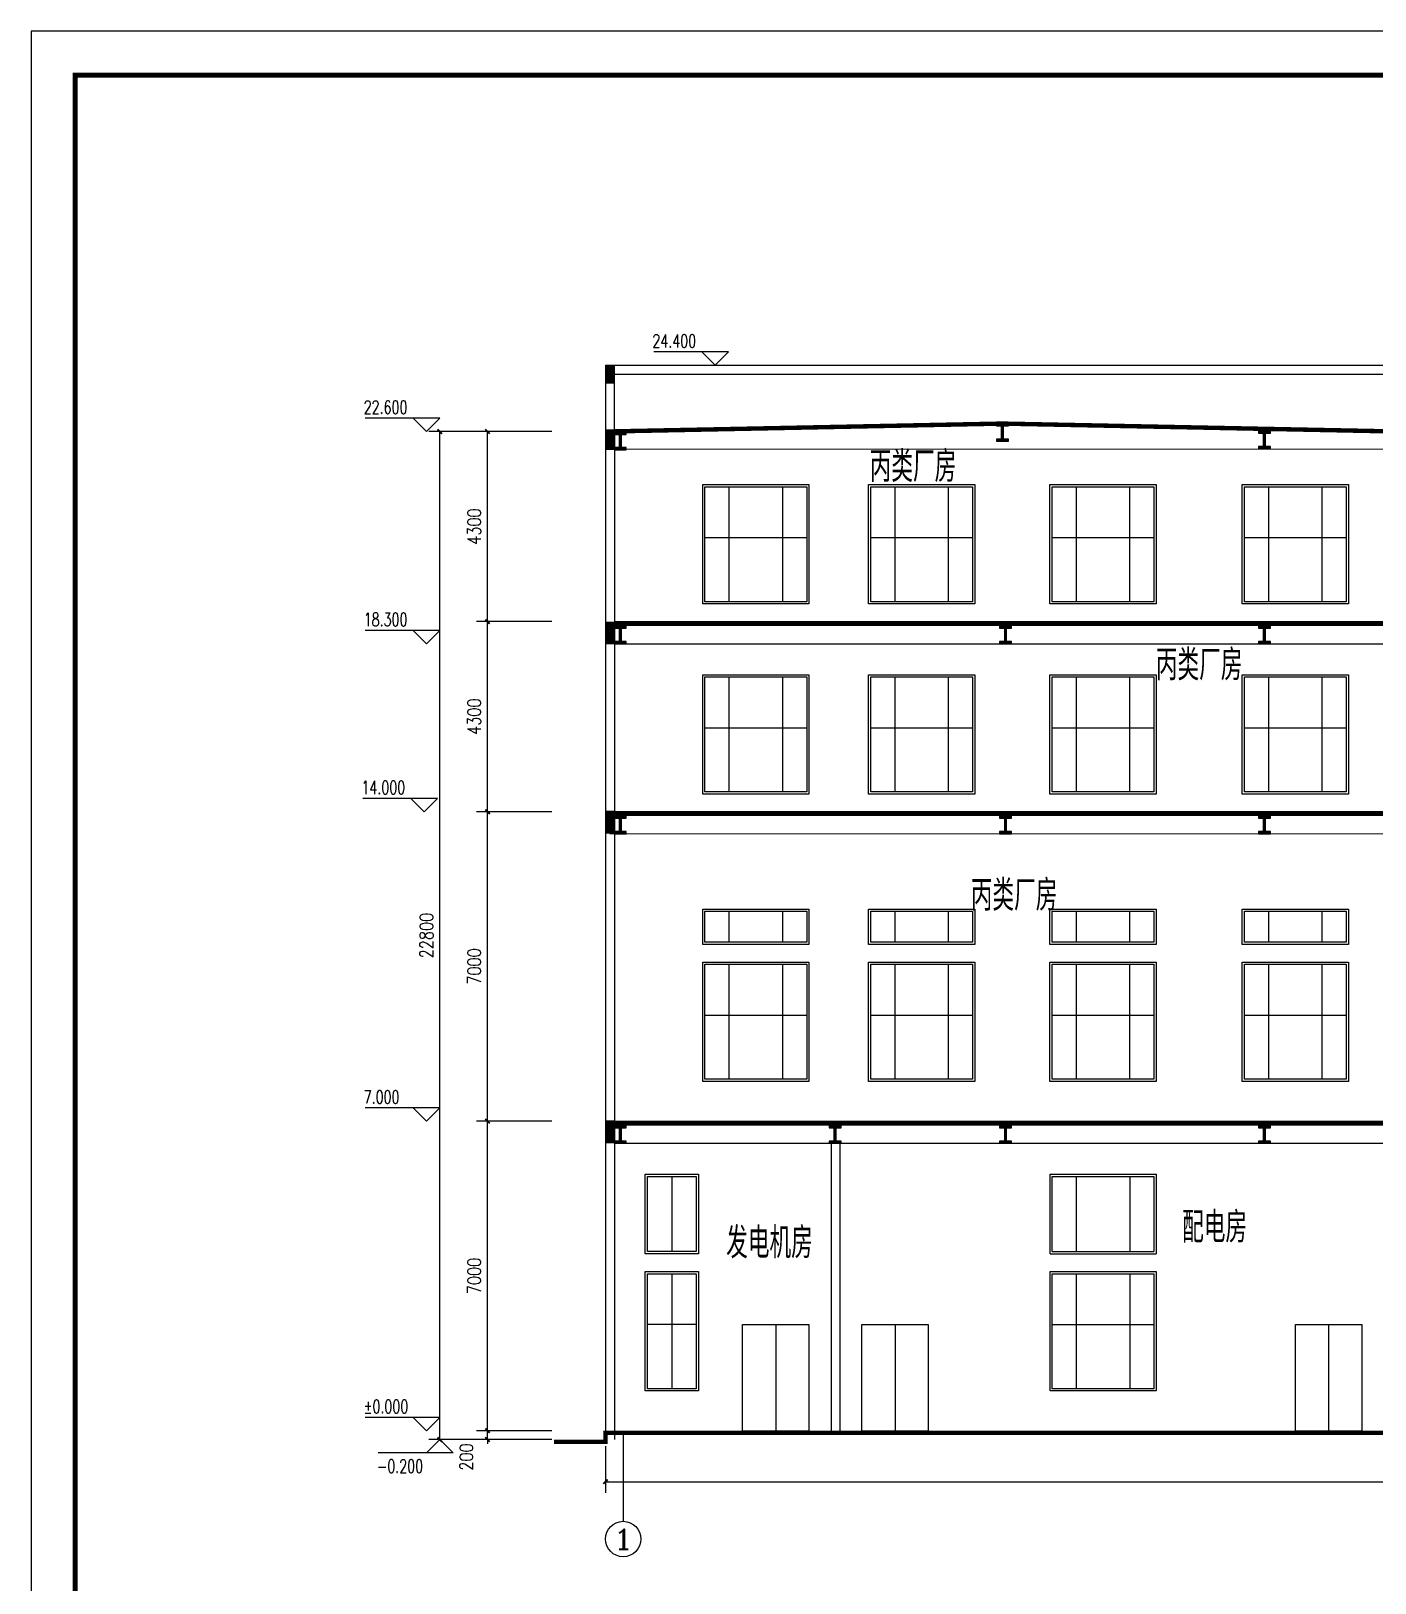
# Model space of a CAD drawing. Header units: millimetres. Extents: x 591771 to 1936534, y -622016 to 355666.
# Drawn here: x 593376 to 623767, y -12032 to 23071 of the extents above; entities that cross this region are included whole.
import ezdxf
from ezdxf.enums import TextEntityAlignment as Align

# ---------------------------------------------------------------- set-up
doc = ezdxf.new("R2010")
doc.units = ezdxf.units.MM
doc.header["$LTSCALE"] = 80
for name, color, linetype in [('\\M+5B4B0\\M+5BBA7', 124, 'Continuous'), ('\\M+5BDA8-\\M+5B1EA\\M+5B8DF', 3, 'Continuous'), ('\\M+5BDA8-\\M+5B3DF\\M+5B4E7', 3, 'Continuous'), ('\\M+5BDA8-\\M+5D6E1-\\M+5B1EA\\M+5D7A2', 3, 'Continuous'), ('\\M+5C1A2\\M+5C3E6\\M+5CFDF\\M+5CCF51', 7, 'Continuous'), ('\\M+5CDBC\\M+5BFF2', 252, 'Continuous'), ('COLUMN', 2, 'Continuous'), ('PUB_TEXT', 7, 'Continuous')]:
    doc.layers.add(name, color=color, linetype=linetype)
doc.styles.add('_HZTXT', font='txt.shx', dxfattribs={"width": 0.8, "bigfont": 'hztxt.shx'})
doc.styles.add('A-AXIS-LABEL', font='COMPLEX', dxfattribs={"bigfont": 'GBCBIG'})
doc.styles.add('A-STANDARD', font='SIMPLEX', dxfattribs={"bigfont": 'GBCBIG'})
doc.styles.add('DIM_FONT', font='SIMPLEX.shx', dxfattribs={"width": 0.8})
doc.dimstyles.new('DIMN', dxfattribs={"dimtxt": 300, "dimasz": 100, "dimexe": 250, "dimexo": 300, "dimgap": 150, "dimtad": 1, "dimdec": 0, "dimzin": 0, "dimdsep": 46, "dimtxsty": 'DIM_FONT', "dimblk": 'ARCHTICK', "dimcen": 0.09, "dimclrt": 7, "dimazin": 2, "dimtfac": 1, "dimtdec": 0, "dimtix": 1, "dimtmove": 2, "dimatfit": 3, "dimldrblk": 'ARCHTICK', "dimfxl": 0, "dimtolj": 1, "dimtzin": 0, "dimarcsym": 0})

# ---------------------------------------------------------------- blocks, each defined once
blk = doc.blocks.new('A$C4C590835')
blk.add_hatch(color=256).paths.add_polyline_path([(160, 350), (270, 350), (270, 400), (0, 400), (0, 350), (110, 350), (110, 50), (0, 50), (0, 0), (270, 0), (270, 50), (160, 50)])
at = {"layer": 'COLUMN'}
blk.add_lwpolyline([(0, 350), (0, 400), (270, 400), (270, 350), (160, 350), (160, 50), (270, 50), (270, 0), (0, 0), (0, 50), (110, 50), (110, 350), (0, 350)], close=True, dxfattribs=at)
blk = doc.blocks.new('_ArchTick')
at = {"color": 0, "linetype": 'ByBlock', "const_width": 0.4}
blk.add_lwpolyline([(-0.5, -0.5), (0.5, 0.5)], dxfattribs=at)
blk = doc.blocks.new('*D156')
at = {"layer": '\\M+5BDA8-\\M+5B3DF\\M+5B4E7', "color": 0, "lineweight": -2, "transparency": 16777216}
for p, q in [((603699, 14012), (602369, 14012)), ((602619, -8788), (602619, 14012)), ((603699, -8788), (602369, -8788))]:
    blk.add_line(p, q, dxfattribs=at)
at = {"layer": 'Defpoints', "color": 0, "transparency": 16777216}
for p in [(602619, 14012), (603999, 14012), (603999, -8788)]:
    blk.add_point(p, dxfattribs=at)
at = {"layer": '\\M+5BDA8-\\M+5B3DF\\M+5B4E7', "color": 0, "lineweight": -2, "transparency": 16777216, "xscale": 100, "yscale": 100, "zscale": 100}
for p, rotation in [((602619, 14012), 90), ((602619, -8788), 270)]:
    blk.add_blockref('_ArchTick', p, dxfattribs=dict(at, rotation=rotation))
at = {"layer": '\\M+5BDA8-\\M+5B3DF\\M+5B4E7', "color": 7, "transparency": 16777216, "insert": (602319, 2612), "char_height": 300, "attachment_point": 5, "rotation": 90, "style": 'DIM_FONT'}
blk.add_mtext('\\A1;22800', dxfattribs=at)
blk = doc.blocks.new('*D157')
at = {"layer": '\\M+5BDA8-\\M+5B3DF\\M+5B4E7', "color": 0, "lineweight": -2, "transparency": 16777216}
for p, q in [((606367, -8938), (606367, -9991)), ((660867, -8938), (660867, -9991)), ((606367, -9741), (660867, -9741))]:
    blk.add_line(p, q, dxfattribs=at)
at = {"layer": 'Defpoints', "color": 0, "transparency": 16777216}
for p in [(606367, -8638), (660867, -8638), (660867, -9741)]:
    blk.add_point(p, dxfattribs=at)
at = {"layer": '\\M+5BDA8-\\M+5B3DF\\M+5B4E7', "color": 0, "lineweight": -2, "transparency": 16777216, "xscale": 100, "yscale": 100, "zscale": 100}
for p, rotation in [((606367, -9741), 180.0000912769838), ((660867, -9741), 9.127698378597045e-05)]:
    blk.add_blockref('_ArchTick', p, dxfattribs=dict(at, rotation=rotation))
at = {"layer": '\\M+5BDA8-\\M+5B3DF\\M+5B4E7', "color": 7, "transparency": 16777216, "insert": (633617, -9441), "char_height": 300, "attachment_point": 5, "rotation": 0.0001, "style": 'DIM_FONT'}
blk.add_mtext('\\A1;54500', dxfattribs=at)
blk = doc.blocks.new('*D164')
at = {"layer": '\\M+5BDA8-\\M+5B3DF\\M+5B4E7', "color": 0, "lineweight": -2, "transparency": 16777216}
for p, q in [((605151, -8588), (603449, -8588)), ((603699, -8588), (603699, -8488)), ((603699, -8788), (603699, -8588)), ((605151, -8788), (603449, -8788)), ((603699, -8788), (603699, -8888))]:
    blk.add_line(p, q, dxfattribs=at)
at = {"layer": 'Defpoints', "color": 0, "transparency": 16777216}
for p in [(603699, -8588), (605451, -8588), (605451, -8788)]:
    blk.add_point(p, dxfattribs=at)
at = {"layer": '\\M+5BDA8-\\M+5B3DF\\M+5B4E7', "color": 0, "lineweight": -2, "transparency": 16777216, "xscale": 100, "yscale": 100, "zscale": 100}
for p, rotation in [((603699, -8588), 270), ((603699, -8788), 90)]:
    blk.add_blockref('_ArchTick', p, dxfattribs=dict(at, rotation=rotation))
at = {"layer": '\\M+5BDA8-\\M+5B3DF\\M+5B4E7', "color": 7, "transparency": 16777216, "insert": (603220, -9183), "char_height": 300, "attachment_point": 5, "rotation": 90, "style": 'DIM_FONT'}
blk.add_mtext('\\A1;200', dxfattribs=at)
blk = doc.blocks.new('*D165')
at = {"layer": '\\M+5BDA8-\\M+5B3DF\\M+5B4E7', "color": 0, "lineweight": -2, "transparency": 16777216}
for p, q in [((605151, -1588), (603449, -1588)), ((603699, -8588), (603699, -1588)), ((605151, -8588), (603449, -8588))]:
    blk.add_line(p, q, dxfattribs=at)
at = {"layer": 'Defpoints', "color": 0, "transparency": 16777216}
for p in [(603699, -1588), (605451, -1588), (605451, -8588)]:
    blk.add_point(p, dxfattribs=at)
at = {"layer": '\\M+5BDA8-\\M+5B3DF\\M+5B4E7', "color": 0, "lineweight": -2, "transparency": 16777216, "xscale": 100, "yscale": 100, "zscale": 100}
for p, rotation in [((603699, -1588), 90), ((603699, -8588), 270)]:
    blk.add_blockref('_ArchTick', p, dxfattribs=dict(at, rotation=rotation))
at = {"layer": '\\M+5BDA8-\\M+5B3DF\\M+5B4E7', "color": 7, "transparency": 16777216, "insert": (603399, -5088), "char_height": 300, "attachment_point": 5, "rotation": 90, "style": 'DIM_FONT'}
blk.add_mtext('\\A1;7000', dxfattribs=at)
blk = doc.blocks.new('*D166')
at = {"layer": '\\M+5BDA8-\\M+5B3DF\\M+5B4E7', "color": 0, "lineweight": -2, "transparency": 16777216}
for p, q in [((605151, 5412), (603449, 5412)), ((603699, -1588), (603699, 5412)), ((605151, -1588), (603449, -1588))]:
    blk.add_line(p, q, dxfattribs=at)
at = {"layer": 'Defpoints', "color": 0, "transparency": 16777216}
for p in [(603699, 5412), (605451, 5412), (605451, -1588)]:
    blk.add_point(p, dxfattribs=at)
at = {"layer": '\\M+5BDA8-\\M+5B3DF\\M+5B4E7', "color": 0, "lineweight": -2, "transparency": 16777216, "xscale": 100, "yscale": 100, "zscale": 100}
for p, rotation in [((603699, 5412), 90), ((603699, -1588), 270)]:
    blk.add_blockref('_ArchTick', p, dxfattribs=dict(at, rotation=rotation))
at = {"layer": '\\M+5BDA8-\\M+5B3DF\\M+5B4E7', "color": 7, "transparency": 16777216, "insert": (603399, 1912), "char_height": 300, "attachment_point": 5, "rotation": 90, "style": 'DIM_FONT'}
blk.add_mtext('\\A1;7000', dxfattribs=at)
blk = doc.blocks.new('*D167')
at = {"layer": '\\M+5BDA8-\\M+5B3DF\\M+5B4E7', "color": 0, "lineweight": -2, "transparency": 16777216}
for p, q in [((605151, 9712), (603449, 9712)), ((603699, 5412), (603699, 9712)), ((605151, 5412), (603449, 5412))]:
    blk.add_line(p, q, dxfattribs=at)
at = {"layer": 'Defpoints', "color": 0, "transparency": 16777216}
for p in [(603699, 9712), (605451, 9712), (605451, 5412)]:
    blk.add_point(p, dxfattribs=at)
at = {"layer": '\\M+5BDA8-\\M+5B3DF\\M+5B4E7', "color": 0, "lineweight": -2, "transparency": 16777216, "xscale": 100, "yscale": 100, "zscale": 100}
for p, rotation in [((603699, 9712), 90), ((603699, 5412), 270)]:
    blk.add_blockref('_ArchTick', p, dxfattribs=dict(at, rotation=rotation))
at = {"layer": '\\M+5BDA8-\\M+5B3DF\\M+5B4E7', "color": 7, "transparency": 16777216, "insert": (603399, 7562), "char_height": 300, "attachment_point": 5, "rotation": 90, "style": 'DIM_FONT'}
blk.add_mtext('\\A1;4300', dxfattribs=at)
blk = doc.blocks.new('*D168')
at = {"layer": '\\M+5BDA8-\\M+5B3DF\\M+5B4E7', "color": 0, "lineweight": -2, "transparency": 16777216}
for p, q in [((605151, 14012), (603449, 14012)), ((603699, 9712), (603699, 14012)), ((605151, 9712), (603449, 9712))]:
    blk.add_line(p, q, dxfattribs=at)
at = {"layer": 'Defpoints', "color": 0, "transparency": 16777216}
for p in [(603699, 14012), (605451, 14012), (605451, 9712)]:
    blk.add_point(p, dxfattribs=at)
at = {"layer": '\\M+5BDA8-\\M+5B3DF\\M+5B4E7', "color": 0, "lineweight": -2, "transparency": 16777216, "xscale": 100, "yscale": 100, "zscale": 100}
for p, rotation in [((603699, 14012), 90), ((603699, 9712), 270)]:
    blk.add_blockref('_ArchTick', p, dxfattribs=dict(at, rotation=rotation))
at = {"layer": '\\M+5BDA8-\\M+5B3DF\\M+5B4E7', "color": 7, "transparency": 16777216, "insert": (603399, 11862), "char_height": 300, "attachment_point": 5, "rotation": 90, "style": 'DIM_FONT'}
blk.add_mtext('\\A1;4300', dxfattribs=at)

msp = doc.modelspace()

# ---------------------------------------------------------------- linework, layer by layer
at = {"layer": '\\M+5B4B0\\M+5BBA7', "ltscale": 20}
for p, q in [((608566.8, 10111.9), (608566.8, 12811.9)), ((608566.8, 12811.9), (610966.8, 12811.9)), ((608616.8, 12761.9), (610916.8, 12761.9)), ((608616.8, 10161.9), (608616.8, 12761.9)), ((609166.8, 10161.9), (609166.8, 12761.9)), ((610366.8, 12761.9), (610366.8, 10161.9)), ((610916.8, 12761.9), (610916.8, 10161.9)), ((610966.8, 12811.9), (610966.8, 10111.9)), ((612316.7, 10111.9), (612316.7, 12811.9)), ((612316.7, 12811.9), (614716.7, 12811.9)), ((612366.7, 12761.9), (614666.7, 12761.9)), ((612366.7, 10161.9), (612366.7, 12761.9)), ((612916.7, 10161.9), (612916.7, 12761.9)), ((614116.7, 12761.9), (614116.7, 10161.9)), ((614666.7, 12761.9), (614666.7, 10161.9)), ((614716.7, 12811.9), (614716.7, 10111.9)), ((616416.6, 10111.9), (616416.6, 12811.9)), ((616416.6, 12811.9), (618816.6, 12811.9)), ((616466.6, 12761.9), (618766.6, 12761.9)), ((616466.6, 10161.9), (616466.6, 12761.9)), ((617016.6, 10161.9), (617016.6, 12761.9)), ((618216.6, 12761.9), (618216.6, 10161.9)), ((618766.6, 12761.9), (618766.6, 10161.9)), ((618816.6, 12811.9), (618816.6, 10111.9)), ((620766.7, 10111.9), (620766.7, 12811.9)), ((620766.7, 12811.9), (623166.7, 12811.9)), ((620816.7, 12761.9), (623116.7, 12761.9)), ((620816.7, 10161.9), (620816.7, 12761.9)), ((621366.7, 10161.9), (621366.7, 12761.9)), ((622566.7, 12761.9), (622566.7, 10161.9)), ((623116.7, 12761.9), (623116.7, 10161.9)), ((623166.7, 12811.9), (623166.7, 10111.9)), ((608616.8, 11611.9), (610916.8, 11611.9)), ((612366.7, 11611.9), (614666.7, 11611.9)), ((616466.6, 11611.9), (618766.6, 11611.9)), ((620816.7, 11611.9), (623116.7, 11611.9)), ((610966.8, 10111.9), (608566.8, 10111.9)), ((610916.8, 10161.9), (608616.8, 10161.9)), ((614716.7, 10111.9), (612316.7, 10111.9)), ((614666.7, 10161.9), (612366.7, 10161.9)), ((618816.6, 10111.9), (616416.6, 10111.9)), ((618766.6, 10161.9), (616466.6, 10161.9)), ((623166.7, 10111.9), (620766.7, 10111.9)), ((623116.7, 10161.9), (620816.7, 10161.9)), ((608566.8, 5811.9), (608566.8, 8511.9)), ((608566.8, 8511.9), (610966.8, 8511.9)), ((608616.8, 8461.9), (610916.8, 8461.9)), ((608616.8, 5861.9), (608616.8, 8461.9)), ((609166.8, 5861.9), (609166.8, 8461.9)), ((610366.8, 8461.9), (610366.8, 5861.9)), ((610916.8, 8461.9), (610916.8, 5861.9)), ((610966.8, 8511.9), (610966.8, 5811.9)), ((612316.7, 5811.9), (612316.7, 8511.9)), ((612316.7, 8511.9), (614716.7, 8511.9)), ((612366.7, 8461.9), (614666.7, 8461.9)), ((612366.7, 5861.9), (612366.7, 8461.9)), ((612916.7, 5861.9), (612916.7, 8461.9)), ((614116.7, 8461.9), (614116.7, 5861.9)), ((614666.7, 8461.9), (614666.7, 5861.9)), ((614716.7, 8511.9), (614716.7, 5811.9)), ((616416.6, 5811.9), (616416.6, 8511.9)), ((616416.6, 8511.9), (618816.6, 8511.9)), ((616466.6, 8461.9), (618766.6, 8461.9)), ((616466.6, 5861.9), (616466.6, 8461.9)), ((617016.6, 5861.9), (617016.6, 8461.9)), ((618216.6, 8461.9), (618216.6, 5861.9)), ((618766.6, 8461.9), (618766.6, 5861.9)), ((618816.6, 8511.9), (618816.6, 5811.9)), ((620766.7, 5811.9), (620766.7, 8511.9)), ((620766.7, 8511.9), (623166.7, 8511.9)), ((620816.7, 8461.9), (623116.7, 8461.9)), ((620816.7, 5861.9), (620816.7, 8461.9)), ((621366.7, 5861.9), (621366.7, 8461.9)), ((622566.7, 8461.9), (622566.7, 5861.9)), ((623116.7, 8461.9), (623116.7, 5861.9)), ((623166.7, 8511.9), (623166.7, 5811.9)), ((608616.8, 7311.9), (610916.8, 7311.9)), ((612366.7, 7311.9), (614666.7, 7311.9)), ((616466.6, 7311.9), (618766.6, 7311.9)), ((620816.7, 7311.9), (623116.7, 7311.9)), ((610966.8, 5811.9), (608566.8, 5811.9)), ((610916.8, 5861.9), (608616.8, 5861.9)), ((614716.7, 5811.9), (612316.7, 5811.9)), ((614666.7, 5861.9), (612366.7, 5861.9)), ((618816.6, 5811.9), (616416.6, 5811.9)), ((618766.6, 5861.9), (616466.6, 5861.9)), ((623166.7, 5811.9), (620766.7, 5811.9)), ((623116.7, 5861.9), (620816.7, 5861.9)), ((608566.8, 3211.9), (610966.8, 3211.9)), ((608566.8, 2411.9), (608566.8, 3211.9)), ((608616.8, 3161.9), (610916.8, 3161.9)), ((608616.8, 2461.9), (608616.8, 3161.9)), ((609166.8, 2461.9), (609166.8, 3161.9)), ((610366.8, 3161.9), (610366.8, 2461.9)), ((610916.8, 3161.9), (610916.8, 2461.9)), ((610966.8, 3211.9), (610966.8, 2411.9)), ((612316.7, 3211.9), (614716.7, 3211.9)), ((612316.7, 2411.9), (612316.7, 3211.9)), ((612366.7, 3161.9), (614666.7, 3161.9)), ((612366.7, 2461.9), (612366.7, 3161.9)), ((612916.7, 2461.9), (612916.7, 3161.9)), ((614116.7, 3161.9), (614116.7, 2461.9)), ((614666.7, 3161.9), (614666.7, 2461.9)), ((614716.7, 3211.9), (614716.7, 2411.9)), ((616416.6, 3211.9), (618816.6, 3211.9)), ((616416.6, 2411.9), (616416.6, 3211.9)), ((616466.6, 3161.9), (618766.6, 3161.9)), ((616466.6, 2461.9), (616466.6, 3161.9)), ((617016.6, 2461.9), (617016.6, 3161.9)), ((618216.6, 3161.9), (618216.6, 2461.9)), ((618766.6, 3161.9), (618766.6, 2461.9)), ((618816.6, 3211.9), (618816.6, 2411.9)), ((620766.7, 3211.9), (623166.7, 3211.9)), ((620766.7, 2411.9), (620766.7, 3211.9)), ((620816.7, 3161.9), (623116.7, 3161.9)), ((620816.7, 2461.9), (620816.7, 3161.9)), ((621366.7, 2461.9), (621366.7, 3161.9)), ((622566.7, 3161.9), (622566.7, 2461.9)), ((623116.7, 3161.9), (623116.7, 2461.9)), ((623166.7, 3211.9), (623166.7, 2411.9)), ((610916.8, 2461.9), (608616.8, 2461.9)), ((614666.7, 2461.9), (612366.7, 2461.9)), ((618766.6, 2461.9), (616466.6, 2461.9)), ((623116.7, 2461.9), (620816.7, 2461.9)), ((610966.8, 2411.9), (608566.8, 2411.9)), ((614716.7, 2411.9), (612316.7, 2411.9)), ((618816.6, 2411.9), (616416.6, 2411.9)), ((623166.7, 2411.9), (620766.7, 2411.9)), ((608566.8, -688.1), (608566.8, 2011.9)), ((608566.8, 2011.9), (610966.8, 2011.9)), ((608616.8, 1961.9), (610916.8, 1961.9)), ((608616.8, -638.1), (608616.8, 1961.9)), ((609166.8, -638.1), (609166.8, 1961.9)), ((610366.8, 1961.9), (610366.8, -638.1)), ((610916.8, 1961.9), (610916.8, -638.1)), ((610966.8, 2011.9), (610966.8, -688.1)), ((612316.7, -688.1), (612316.7, 2011.9)), ((612316.7, 2011.9), (614716.7, 2011.9)), ((612366.7, 1961.9), (614666.7, 1961.9)), ((612366.7, -638.1), (612366.7, 1961.9)), ((612916.7, -638.1), (612916.7, 1961.9)), ((614116.7, 1961.9), (614116.7, -638.1)), ((614666.7, 1961.9), (614666.7, -638.1)), ((614716.7, 2011.9), (614716.7, -688.1)), ((616416.6, -688.1), (616416.6, 2011.9)), ((616416.6, 2011.9), (618816.6, 2011.9)), ((616466.6, 1961.9), (618766.6, 1961.9)), ((616466.6, -638.1), (616466.6, 1961.9)), ((617016.6, -638.1), (617016.6, 1961.9)), ((618216.6, 1961.9), (618216.6, -638.1)), ((618766.6, 1961.9), (618766.6, -638.1)), ((618816.6, 2011.9), (618816.6, -688.1)), ((620766.7, -688.1), (620766.7, 2011.9)), ((620766.7, 2011.9), (623166.7, 2011.9)), ((620816.7, 1961.9), (623116.7, 1961.9)), ((620816.7, -638.1), (620816.7, 1961.9)), ((621366.7, -638.1), (621366.7, 1961.9)), ((622566.7, 1961.9), (622566.7, -638.1)), ((623116.7, 1961.9), (623116.7, -638.1)), ((623166.7, 2011.9), (623166.7, -688.1)), ((608616.8, 811.9), (610916.8, 811.9)), ((612366.7, 811.9), (614666.7, 811.9)), ((616466.6, 811.9), (618766.6, 811.9)), ((620816.7, 811.9), (623116.7, 811.9)), ((610966.8, -688.1), (608566.8, -688.1)), ((610916.8, -638.1), (608616.8, -638.1)), ((614716.7, -688.1), (612316.7, -688.1)), ((614666.7, -638.1), (612366.7, -638.1)), ((618816.6, -688.1), (616416.6, -688.1)), ((618766.6, -638.1), (616466.6, -638.1)), ((623166.7, -688.1), (620766.7, -688.1)), ((623116.7, -638.1), (620816.7, -638.1)), ((607266.8, -2788.1), (608466.8, -2788.1)), ((607266.8, -4588.1), (607266.8, -2788.1)), ((608466.8, -2788.1), (608466.8, -4588.1)), ((616420.2, -4588.1), (616420.2, -2788.1)), ((616420.2, -2788.1), (618820.2, -2788.1)), ((618820.2, -2788.1), (618820.2, -4588.1)), ((607316.8, -2838.1), (608416.8, -2838.1)), ((607316.8, -4538.1), (607316.8, -2838.1)), ((607866.8, -2838.1), (607866.8, -4538.1)), ((608416.8, -2838.1), (608416.8, -4538.1)), ((616470.2, -2838.1), (618770.2, -2838.1)), ((616470.2, -4538.1), (616470.2, -2838.1)), ((617020.2, -4538.1), (617020.2, -2838.1)), ((618220.2, -2838.1), (618220.2, -4538.1)), ((618770.2, -2838.1), (618770.2, -4538.1)), ((608416.8, -4538.1), (607316.8, -4538.1)), ((616470.2, -4538.1), (618770.2, -4538.1)), ((608466.8, -4588.1), (607266.8, -4588.1)), ((616420.2, -4588.1), (618820.2, -4588.1)), ((607266.8, -4988.1), (608466.8, -4988.1)), ((607266.8, -7688.1), (607266.8, -4988.1)), ((607316.8, -5038.1), (608416.8, -5038.1)), ((607316.8, -7638.1), (607316.8, -5038.1)), ((607866.8, -5038.1), (607866.8, -7638.1)), ((608416.8, -5038.1), (608416.8, -7638.1)), ((608466.8, -4988.1), (608466.8, -7688.1)), ((616420.2, -7688.1), (616420.2, -4988.1)), ((616420.2, -4988.1), (618820.2, -4988.1)), ((616470.2, -5038.1), (618770.2, -5038.1)), ((616470.2, -7638.1), (616470.2, -5038.1)), ((617020.2, -7638.1), (617020.2, -5038.1)), ((618220.2, -5038.1), (618220.2, -7638.1)), ((618770.2, -5038.1), (618770.2, -7638.1)), ((618820.2, -4988.1), (618820.2, -7688.1)), ((608416.8, -6188.1), (607316.8, -6188.1)), ((609466.8, -8588.1), (609466.8, -6188.1)), ((609466.8, -6188.1), (610966.8, -6188.1)), ((610216.8, -6188.1), (610216.8, -8588.1)), ((610966.8, -6188.1), (610966.8, -6188.1)), ((610966.8, -6188.1), (610966.8, -8588.1)), ((612166.8, -8588.1), (612166.8, -6188.1)), ((612166.8, -6188.1), (613666.8, -6188.1)), ((612916.8, -6188.1), (612916.8, -8588.1)), ((613666.8, -6188.1), (613666.8, -6188.1)), ((613666.8, -6188.1), (613666.8, -8588.1)), ((616470.2, -6188.1), (618770.2, -6188.1)), ((621966.9, -8588.1), (621966.9, -6188.1)), ((621966.9, -6188.1), (623466.9, -6188.1)), ((622716.9, -6188.1), (622716.9, -8588.1)), ((623466.9, -6188.1), (623466.9, -6188.1)), ((623466.9, -6188.1), (623466.9, -8588.1)), ((608466.8, -7688.1), (607266.8, -7688.1)), ((608416.8, -7638.1), (607316.8, -7638.1)), ((618820.2, -7688.1), (616420.2, -7688.1)), ((618770.2, -7638.1), (616470.2, -7638.1)), ((609466.8, -8588.1), (610966.8, -8588.1)), ((612166.8, -8588.1), (613666.8, -8588.1)), ((621966.9, -8588.1), (623466.9, -8588.1))]:
    msp.add_line(p, q, dxfattribs=at)
at = {"layer": '\\M+5BDA8-\\M+5B1EA\\M+5B8DF'}
for p, q in [((609146.8, 15811.9), (607456.8, 15811.9)), ((608846.8, 15511.9), (608546.8, 15811.9)), ((608846.8, 15511.9), (609146.8, 15811.9)), ((602618.8, 14311.9), (600928.8, 14311.9)), ((602318.8, 14011.9), (602018.8, 14311.9)), ((602318.8, 14011.9), (602618.8, 14311.9)), ((602618.8, 9511.9), (600928.8, 9511.9)), ((602318.8, 9211.9), (602018.8, 9511.9)), ((602318.8, 9211.9), (602618.8, 9511.9)), ((602567.9, 5711.9), (600877.9, 5711.9)), ((602267.9, 5411.9), (601967.9, 5711.9)), ((602267.9, 5411.9), (602567.9, 5711.9)), ((602618.8, -1288.1), (600928.8, -1288.1)), ((602318.8, -1588.1), (602018.8, -1288.1)), ((602318.8, -1588.1), (602618.8, -1288.1)), ((602618.8, -8288.1), (600928.8, -8288.1)), ((602318.8, -8588.1), (602018.8, -8288.1)), ((602318.8, -8588.1), (602618.8, -8288.1)), ((602918.8, -9088.1), (601228.8, -9088.1)), ((602618.8, -8788.1), (602318.8, -9088.1)), ((602618.8, -8788.1), (602918.8, -9088.1))]:
    msp.add_line(p, q, dxfattribs=at)
at = {"layer": '\\M+5BDA8-\\M+5D6E1-\\M+5B1EA\\M+5D7A2'}
msp.add_line((606766.8, -8638.1), (606766.8, -10638.1), dxfattribs=at)
msp.add_circle((606766.8, -11038.1), 400, dxfattribs=at)
at = {"layer": '\\M+5C1A2\\M+5C3E6\\M+5CFDF\\M+5CCF51'}
for p, q in [((606366.8, 15511.9), (606366.8, -8788.1)), ((606366.8, 15511.9), (624116.9, 15511.9)), ((606366.8, 15511.9), (624116.9, 15511.9)), ((606366.8, 15511.9), (606366.8, -8788.7)), ((606566.8, 13597.5), (606566.8, 15511.9)), ((606366.8, 15311.9), (624116.9, 15311.9)), ((615158.9, 14188.2), (616525.6, 14188.2)), ((606566.8, 14011.9), (606366.8, 14011.9)), ((606566.8, 13961.9), (606366.8, 13961.9)), ((606566.8, 14015.9), (606566.8, -8638.1)), ((606566.8, 14015.9), (606566.8, -8788.7)), ((606566.8, 13622.5), (624316.9, 13611.9)), ((606466.8, 9661.9), (606466.8, 9211.9)), ((606566.8, 9711.9), (624116.9, 9711.9)), ((606566.8, 9661.9), (624116.9, 9661.9)), ((606566.8, 9211.9), (606366.8, 9211.9)), ((606566.8, 9211.9), (624316.9, 9211.9)), ((606566.8, 5415.8), (606366.8, 5415.8)), ((606566.8, 5415.8), (624116.9, 5415.8)), ((606466.8, 4915.8), (624216.9, 4916.7)), ((606566.8, -1588.1), (606366.8, -1588.1)), ((606566.8, -1588.1), (624116.9, -1588.1)), ((611466.8, -1588.1), (611466.8, -1738.1)), ((611666.8, -1588.1), (611666.8, -1738.1)), ((606836.8, -2088.1), (624116.9, -2088.1)), ((611466.8, -2038.1), (611466.8, -8588.1)), ((611666.8, -2038.1), (611666.8, -8588.1))]:
    msp.add_line(p, q, dxfattribs=at)
for points, const_width in [([(606466.8, 15098), (606466.8, 15505.5)], 200), ([(606366.8, 14011.9), (615341.9, 14191.9), (624116.9, 14015.9)], 100), ([(606466.8, 13598), (606466.8, 14005.5)], 200), ([(615162.4, 9661.9), (606366.8, 9661.9)], 100), ([(606466.8, 9211.9), (606466.8, 9619.4)], 200), ([(624116.9, 9661.9), (615162.4, 9661.9)], 100), ([(615162.4, 5365.8), (606366.8, 5365.8)], 100), ([(606466.8, 4915.8), (606466.8, 5323.3)], 200), ([(624316.9, 5365.8), (615162.4, 5365.8)], 100), ([(624316.9, -1638.1), (606366.8, -1638.1)], 100), ([(606466.8, -2088.1), (606466.8, -1680.6)], 200), ([(660667.2, -8638.1), (606366.8, -8638.1), (606366.8, -8838.1), (605201.9, -8838.1)], 100)]:
    msp.add_lwpolyline(points, dxfattribs=dict(at, const_width=const_width))
at = {"layer": '\\M+5CDBC\\M+5BFF2', "color": 2}
msp.add_lwpolyline([(593376.3, -36328.9), (677476.3, -36328.9), (677476.3, 23071.1), (593376.3, 23071.1)], close=True, dxfattribs=at)
at = {"layer": '\\M+5CDBC\\M+5BFF2', "color": 2, "const_width": 112.5}
msp.add_lwpolyline([(594376.4, -35328.9), (676476.3, -35328.9), (676476.3, 22071.1), (594376.4, 22071.1)], close=True, dxfattribs=at)

# ---------------------------------------------------------------- block references
at = {"layer": 'COLUMN', "xscale": -1, "rotation": 2.001031340626014e-08}
for p in [(615476.9, 13791.9), (606836.8, 13597.5), (621402.4, 13623.2), (606836.8, 9211.9), (615547.4, 9211.9), (621402.4, 9211.9), (606836.8, 4915.8), (615547.4, 4915.8), (621402.4, 4915.8), (606836.8, -2088.1), (611692.7, -2088.1), (615547.4, -2088.1), (621402.4, -2088.1)]:
    msp.add_blockref('A$C4C590835', p, dxfattribs=at)

# ---------------------------------------------------------------- texts
at = {"layer": 'PUB_TEXT', "style": 'A-STANDARD', "width": 0.705882}
for s, p in [('24.400', (607426.8, 15912)), ('22.600', (600898.8, 14412)), ('18.300', (600898.8, 9612)), ('14.000', (600847.9, 5812)), ('7.000', (600898.8, -1188)), ('%%P0.000', (600898.8, -8188)), ('-0.200', (601198.8, -9538.2))]:
    msp.add_text(s, height=297.5, dxfattribs=at).set_placement(p)
at = {"layer": 'PUB_TEXT', "lineweight": 25, "style": '_HZTXT', "width": 0.7}
for s, p in [('丙类厂房', (612340.2, 12871.5)), ('丙类厂房', (618811.2, 8383)), ('丙类厂房', (614625.9, 3171.6)), ('配电房', (619406, -4335.2)), ('发电机房', (609095.1, -4687.7))]:
    msp.add_text(s, height=700, dxfattribs=at).set_placement(p)
at = {"layer": 'PUB_TEXT', "style": 'A-AXIS-LABEL', "width": 2.333333}
msp.add_text('1', height=452.5, dxfattribs=at).set_placement((606540.5, -11264.4), (606993.1, -11264.4), align=Align.FIT)

# ---------------------------------------------------------------- dimensions: what is measured, and where the dimension line sits
at = {"layer": '\\M+5BDA8-\\M+5B3DF\\M+5B4E7'}
for p1, p2, distance, picture, middle in [((603999.3, -8788.1), (603999.3, 14011.9), 1380.5, '*D156', (602318.8, 2611.9)), ((605450.8, 9711.9), (605450.8, 14011.9), 1751.5, '*D168', (603399.3, 11861.9)), ((605450.8, 5411.9), (605450.8, 9711.9), 1751.5, '*D167', (603399.3, 7561.9)), ((605450.8, -1588.1), (605450.8, 5411.9), 1751.5, '*D166', (603399.3, 1911.9)), ((605450.8, -8588.1), (605450.8, -1588.1), 1751.5, '*D165', (603399.3, -5088.1)), ((606366.8, -8638.1), (660867.2, -8638), -1102.5, '*D157', (633617, -9440.6))]:
    dim = msp.add_aligned_dim(p1=p1, p2=p2, distance=distance, dimstyle='DIMN', dxfattribs=at)
    dim.commit()
    dim.dimension.update_dxf_attribs({"geometry": picture, "text_midpoint": middle})
dim = msp.add_linear_dim(base=(603699.3, -8588.1), p1=(605450.8, -8788.1), p2=(605450.8, -8588.1), angle=90, dimstyle='DIMN', dxfattribs=at)
dim.commit()
dim.dimension.update_dxf_attribs({"geometry": '*D164', "text_midpoint": (603220.3, -9183.1), "dimtype": 129})

doc.saveas('drawing.dxf')
